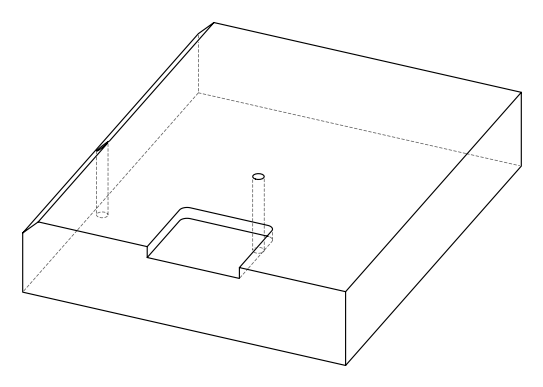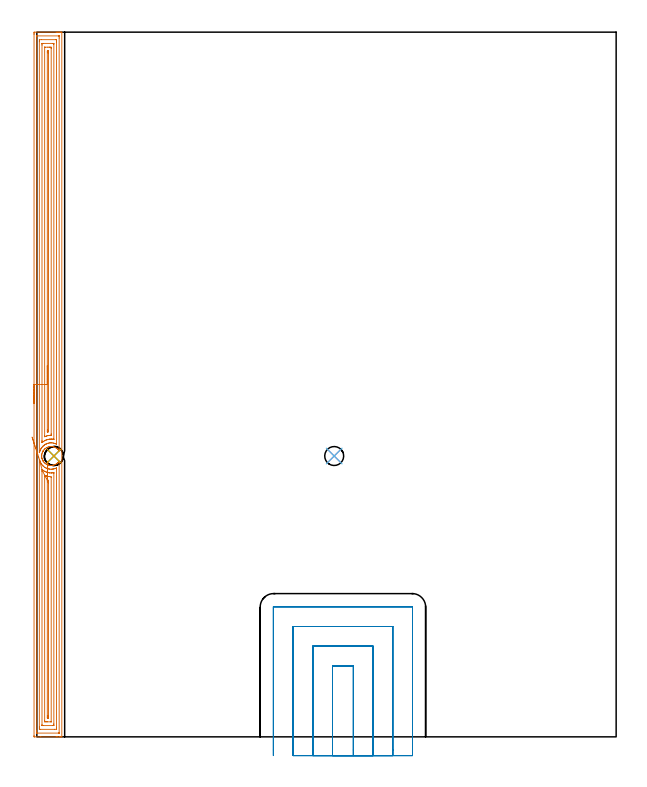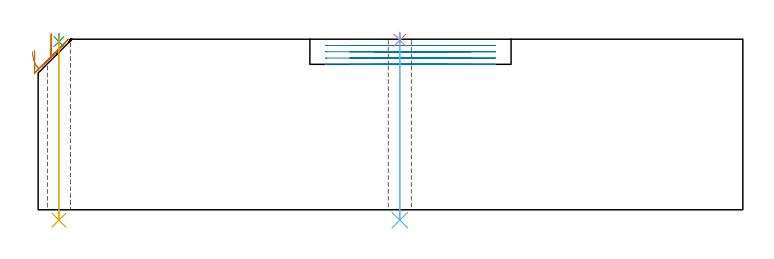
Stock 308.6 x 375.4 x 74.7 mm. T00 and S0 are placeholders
(PLAN: 6 operations, 3 tool changes, 26.6 min)
(1 AREA_MILL | FG_CHAMFER_SURFACE | UGT0205_001 | 18.19 min | 41105 mm3)
(2 MILL_SLOT | SLOT_PARTIAL_RECTANGULAR | UGT0201_103 | Follow Part, ap 3.5, ae 75% | 7.68 min | 73718 mm3)
(3 SPOT_DRILL | STEP1HOLE | NXT0321_9005460120000 | 0.03 min | 0 mm3)
(4 SPOT_DRILL_1 | STEP1HOLE_1 | NXT0321_9005460120000 | 0.03 min | 10 mm3)
(5 DRILL_THROUGH_HOLE_INTO_CENTER | STEP1HOLE | UGT0301_214 | 0.32 min | 5496 mm3)
(6 DRILL_THROUGH_HOLE_INTO_CENTER_1 | STEP1HOLE_1 | UGT0301_214 | 0.33 min | 5964 mm3)
(TOOL UGT0205_001 | Chamfer Mill 20 x 3 x 45 deg. | D20 FL50 Z2)
(TOOL UGT0201_103 | End Mill 14 mm | D14 FL19 Z2)
(TOOL NXT0321_9005460120000 | NC Spot Drill, 142deg, 12mm, Carbide, Uncoated | D12 PA142 FL30 Z2)
(TOOL UGT0301_214 | Twist Drill 10.1 mm | D10.1 PA118 FL82 Z2)
(OP 1 AREA_MILL)
G17 G21 G94 G90
T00 M6
G54
G17 G0 G90 X-1.5 Y177.7 S1061 M3
G43 Z84.7 H0
Z69.9
G94 G1 Y177.738 Z69.028 F250.
Y177.852 Z68.163
Y178.041 Z67.312
Y178.303 Z66.48
Y178.637 Z65.674
Y179.04 Z64.9
Y179.508 Z64.164
Y180.04 Z63.472
Y180.629 Z62.829
Y181.272 Z62.24
Y181.964 Z61.708
Y182.7 Z61.24
Y183.474 Z60.837
Y184.28 Z60.503
Y185.112 Z60.241
Y185.964 Z60.052
Y186.828 Z59.938
Y187.7 Z59.9
Y374.287
X-1.499 Y374.787 Z59.901
X-1.496 Y375.176 Z59.902
X-1.492 Y375.39 Z59.905
X-1.114 Y375.4 Z60.283
X10.284 Z71.678
X10.833 Z72.23
X11.161 Z72.557
X11.71 Z73.106
X12.037 Z73.432
X12.693 Z74.092
X13.012 Z74.411
X13.158 Y375.397 Z74.55
X13.298 Y375.39 Z74.689
X13.3 Y375.233 Z74.7
Y0.167
X13.298 Y0.01 Z74.689
X13.158 Y0.003 Z74.55
X13.012 Y0. Z74.411
X12.693 Z74.092
X12.037 Z73.432
X10.833 Z72.23
X10.284 Z71.678
X2.092 Z63.489
X-1.114 Z60.283
X-1.392 Y0.003 Z60.005
X-1.492 Y0.01 Z59.905
X-1.499 Y0.112 Z59.899
X-1.5 Y0.613 Z59.9
Y187.7
X-0.086 Z61.314
X-0.085 Y373.001 Z61.315
X-0.081 Y373.369 Z61.319
X-0.08 Y373.384 Z61.32
X-0.057 Y373.39 Z61.343
X0.012 Y373.396 Z61.412
X0.117 Y373.399 Z61.517
X11.646 Y373.4 Z73.046
X11.82 Y373.398 Z73.22
X11.85 Y373.395 Z73.25
X11.877 Y373.391 Z73.277
X11.879 Y373.352 Z73.279
X11.884 Y373.156 Z73.284
X11.885 Y373.001 Z73.285
X11.886 Y372.262 Z73.286
X11.885 Y152.426 Z73.285
X11.879 Y152.27 Z73.279
X11.777 Y152.426 Z73.177
X11.766 Y152.444 Z73.166
X11.597 Y152.677 Z72.997
X11.416 Y152.9 Z72.816
X11.209 Y153.124 Z72.609
X10.993 Y153.336 Z72.393
X10.762 Y153.53 Z72.162
X10.524 Y153.708 Z71.924
X10.086 Y153.983 Z71.486
X9.631 Y154.22 Z71.031
X9.18 Y154.385 Z70.58
X8.739 Y154.508 Z70.139
X8.294 Y154.59 Z69.694
X7.846 Y154.632 Z69.246
X7.4 Y154.634 Z68.8
X6.954 Y154.598 Z68.354
X6.505 Y154.518 Z67.905
X6.061 Y154.399 Z67.461
X5.589 Y154.229 Z66.989
X5.169 Y154.016 Z66.569
X4.712 Y153.728 Z66.112
X4.276 Y153.397 Z65.676
X4.206 Y153.336 Z65.606
X3.995 Y153.128 Z65.395
X3.797 Y152.907 Z65.197
X3.431 Y152.444 Z64.831
X3.384 Y152.374 Z64.784
X3.36 Y152.333 Z64.76
X3.304 Y152.231 Z64.701
X3.27 Y152.168 Z64.663
X3.163 Y151.979 Z64.554
X3.156 Y151.969 Z64.549
X3.152 Y151.961 Z64.546
X3.138 Y151.931 Z64.531
X3.126 Y151.904 Z64.516
X2.963 Y151.569 Z64.36
X2.954 Y151.551 Z64.352
X2.909 Y151.429 Z64.307
X2.794 Y151.109 Z64.189
X2.674 Y150.658 Z64.071
X2.598 Y150.214 Z63.993
X2.589 Y150.065 Z63.979
X2.569 Y149.798 Z63.959
X2.567 Y149.766 Z63.957
Y149.713
X2.57 Y149.6 Z63.954
X2.568 Y149.319 Z63.964
X2.614 Y148.873 Z64.012
X2.701 Y148.424 Z64.098
X2.706 Y148.407 Z64.103
X2.828 Y147.981 Z64.227
X2.977 Y147.602 Z64.377
X3.008 Y147.529 Z64.404
X3.012 Y147.521 Z64.408
X3.031 Y147.481 Z64.429
X3.088 Y147.366 Z64.485
X3.144 Y147.264 Z64.53
X3.167 Y147.213 Z64.557
X3.225 Y147.088 Z64.623
X3.236 Y147.068 Z64.635
X3.302 Y146.955 Z64.701
X3.384 Y146.827 Z64.783
X3.507 Y146.659 Z64.907
X3.622 Y146.505 Z65.022
X3.875 Y146.196 Z65.275
X4.071 Y145.995 Z65.471
X4.276 Y145.807 Z65.676
X4.607 Y145.544 Z66.007
X4.952 Y145.303 Z66.352
X5.169 Y145.174 Z66.569
X5.611 Y144.972 Z67.011
X6.061 Y144.801 Z67.461
X6.505 Y144.682 Z67.905
X6.954 Y144.602 Z68.354
X7.4 Y144.566 Z68.8
X7.846 Y144.568 Z69.246
X8.294 Y144.61 Z69.694
X8.739 Y144.692 Z70.139
X9.189 Y144.818 Z70.589
X9.631 Y144.987 Z71.031
X9.944 Y145.135 Z71.344
X10.248 Y145.303 Z71.648
X10.524 Y145.493 Z71.924
X10.937 Y145.827 Z72.337
X11.326 Y146.196 Z72.726
X11.416 Y146.299 Z72.816
X11.709 Y146.684 Z73.109
X11.88 Y146.931 Z73.28
X11.882 Y146.886 Z73.282
X11.886 Y146.41 Z73.286
Y146.329
X11.885 Y2.399 Z73.285
X11.881 Y2.031 Z73.281
X11.879 Y2.016 Z73.279
X11.857 Y2.01 Z73.257
X11.788 Y2.004 Z73.188
X11.683 Y2.001 Z73.083
X0.155 Y2. Z61.555
X-0.02 Y2.002 Z61.38
X-0.05 Y2.005 Z61.35
X-0.077 Y2.009 Z61.323
X-0.079 Y2.048 Z61.321
X-0.085 Y2.244 Z61.316
Y2.399 Z61.315
X-0.086 Y3.138 Z61.314
Y187.7
X1.328 Z62.728
X1.329 Y370.322 Z62.729
Y370.512
X1.335 Y371.215 Z62.735
X1.341 Y371.393 Z62.741
X2.393 Y371.4 Z63.793
X10.103 Y371.399 Z71.503
X10.284 Y371.395 Z71.684
X10.459 Y371.39 Z71.859
X10.465 Y371.215 Z71.865
X10.469 Y371.026 Z71.869
X10.471 Y370.322 Z71.871
Y370.13
Y155.998
X10.47 Y155.951 Z71.87
X10.468 Y155.929 Z71.868
X10.467 Y155.927 Z71.867
X10.458 Y155.928 Z71.858
X10.31 Y155.998 Z71.71
X10.258 Y156.025 Z71.658
X9.932 Y156.166 Z71.332
X9.718 Y156.244 Z71.118
X9.407 Y156.35 Z70.807
X8.935 Y156.478 Z70.335
X8.53 Y156.554 Z69.93
X7.919 Y156.62 Z69.319
X7.654 Y156.623 Z69.054
X7.342 Z68.742
X7.059 Y156.603 Z68.459
X6.777 Y156.572 Z68.177
X6.297 Y156.486 Z67.697
X5.9 Y156.381 Z67.3
X5.612 Y156.291 Z67.012
X5.023 Y156.061 Z66.423
X4.98 Y156.042 Z66.38
X4.891 Y155.998 Z66.291
X4.418 Y155.721 Z65.818
X4.146 Y155.55 Z65.546
X3.892 Y155.364 Z65.292
X3.552 Y155.105 Z64.952
X3.402 Y154.97 Z64.802
X3.27 Y154.839 Z64.67
X2.969 Y154.518 Z64.369
X2.714 Y154.212 Z64.114
X2.573 Y154.029 Z63.973
X2.393 Y153.789 Z63.793
X2.217 Y153.498 Z63.617
X2.115 Y153.319 Z63.515
X1.908 Y152.919 Z63.308
X1.686 Y152.426 Z63.086
X1.657 Y152.354 Z63.057
X1.637 Y152.303 Z63.037
X1.516 Y151.958 Z62.916
X1.372 Y151.459 Z62.772
X1.346 Y151.375 Z62.746
X1.334 Y151.482 Z62.734
X1.33 Y151.533 Z62.73
X1.329 Y151.573 Z62.729
Y151.724
X1.328 Y187.7 Z62.728
X2.743 Z64.143
Y368.536
X2.744 Y369.071 Z64.144
X2.746 Y369.251 Z64.146
X2.749 Y369.385 Z64.149
X2.846 Y369.39 Z64.246
X3.27 Y369.399 Z64.67
X3.298 Y369.4 Z64.698
X8.559 Z69.959
X8.952 Y369.392 Z70.352
X9.045 Y369.39 Z70.445
X9.05 Y369.33 Z70.45
X9.053 Y369.263 Z70.453
X9.057 Y368.893 Z70.457
Y158.677
X9.055 Y158.543 Z70.455
X9.053 Y158.511 Z70.453
X9.052 Y158.502 Z70.452
X9.02 Y158.5 Z70.42
X8.828 Y158.528 Z70.228
X8.651 Y158.554 Z70.051
X8.53 Y158.566 Z69.93
X8.123 Y158.603 Z69.523
X7.699 Y158.631 Z69.099
X7.654 Z69.054
X7.24 Y158.618 Z68.64
X6.861 Y158.592 Z68.261
X6.777 Y158.58 Z68.177
X6.105 Y158.468 Z67.505
X5.9 Y158.416 Z67.3
X5.415 Y158.278 Z66.815
X5.023 Y158.135 Z66.423
X4.773 Y158.039 Z66.173
X4.629 Y157.977 Z66.029
X4.239 Y157.784 Z65.639
X4.179 Y157.751 Z65.579
X4.146 Y157.731 Z65.546
X3.631 Y157.416 Z65.031
X3.27 Y157.162 Z64.67
X3.114 Y157.049 Z64.514
X2.796 Y156.809 Z64.196
X2.757 Y156.781 Z64.157
X2.75 Y156.808 Z64.15
X2.747 Y156.891 Z64.147
X2.744 Y157.058 Z64.144
X2.743 Y157.428 Z64.143
Y157.784
Y187.7
X4.157 Z65.557
Y367.301
X4.158 Y367.356 Z65.558
X4.161 Y367.382 Z65.561
X4.163 Y367.388 Z65.563
X4.173 Y367.391 Z65.573
X4.386 Y367.398 Z65.786
X5.9 Y367.4 Z67.3
X6.777 Z68.177
X7.016 Y367.399 Z68.416
X7.513 Y367.393 Z68.913
X7.628 Y367.39 Z69.028
X7.636 Y367.192 Z69.036
X7.643 Y366.76 Z69.043
Y366.75
Y161.367
X7.641 Y160.915 Z69.041
X7.638 Y160.695 Z69.038
X7.636 Y160.648 Z69.036
X7.588 Y160.642 Z68.988
X7.487 Y160.632 Z68.887
X7.137 Y160.613 Z68.537
X6.777 Y160.586 Z68.177
X6.667 Y160.575 Z68.067
X5.937 Y160.463 Z67.337
X5.906 Y160.457 Z67.306
X5.9 Y160.456 Z67.3
X5.22 Y160.263 Z66.62
X5.023 Y160.2 Z66.423
X4.567 Y160.034 Z65.967
X4.256 Y159.918 Z65.656
X4.191 Y159.895 Z65.591
X4.166 Y159.887 Z65.566
X4.164 Y159.923 Z65.564
X4.161 Y160.028 Z65.561
X4.157 Y160.452 Z65.557
Y187.7
X5.571 Z66.971
X5.572 Y364.405 Z66.972
X5.575 Y364.963 Z66.975
X5.578 Y365.292 Z66.978
X5.585 Y365.39 Z66.985
X5.686 Y365.393 Z67.086
X5.9 Y365.397 Z67.3
X6.043 Y365.396 Z67.443
X6.157 Y365.39 Z67.557
X6.222 Y365.385 Z67.622
X6.224 Y365.298 Z67.624
X6.227 Y364.963 Z67.627
X6.229 Y364.629 Z67.629
Y364.07
Y162.807
X6.228 Y162.695 Z67.628
X6.225 Y162.606 Z67.625
X6.222 Y162.549 Z67.622
X6.218 Y162.531 Z67.618
X6.204 Y162.528 Z67.604
X5.9 Y162.472 Z67.3
X5.713 Y162.44 Z67.113
X5.578 Y162.42 Z66.978
X5.575 Y162.482 Z66.975
X5.573 Y162.582 Z66.973
X5.571 Y163.142 Z66.971
Y163.477
Y187.7
Y188.572 Z67.009
Y189.436 Z67.123
Y190.288 Z67.312
Y191.12 Z67.574
Y191.926 Z67.908
Y192.7 Z68.311
Y193.436 Z68.78
Y194.128 Z69.311
Y194.771 Z69.9
Y195.36 Z70.543
Y195.892 Z71.235
Y196.36 Z71.971
Y196.763 Z72.745
Y197.097 Z73.551
Y197.359 Z74.383
Y197.548 Z75.235
Y197.662 Z76.099
Y197.7 Z76.971
G0 X-2.556 Y159.683 Z69.316
G1 X-2.465 Y159.403 Z68.495
X-2.351 Y159.055 Z67.703
X-2.216 Y158.644 Z66.945
X-2.062 Y158.171 Z66.229
X-1.888 Y157.64 Z65.558
X-1.697 Y157.056 Z64.939
X-1.49 Y156.423 Z64.376
X-1.268 Y155.746 Z63.872
X-1.034 Y155.03 Z63.433
X-0.789 Y154.28 Z63.061
X-0.534 Y153.502 Z62.76
X-0.273 Y152.702 Z62.53
X-0.006 Y151.886 Z62.375
X0.264 Y151.06 Z62.296
X0.536 Y150.231 Z62.292
X0.806 Y149.405 Z62.365
X1.073 Y148.587 Z62.513
X1.335 Y147.786 Z62.735
X1.516 Y147.233 Z62.916
X1.573 Y147.068 Z62.973
X1.605 Y146.977 Z63.005
X1.81 Y146.48 Z63.21
X1.958 Y146.175 Z63.358
X2.105 Y145.882 Z63.505
X2.393 Y145.413 Z63.793
X2.486 Y145.282 Z63.886
X2.797 Y144.871 Z64.197
X3.232 Y144.389 Z64.632
X3.27 Y144.352 Z64.67
X3.607 Y144.045 Z65.007
X4.146 Y143.646 Z65.546
X4.359 Y143.496 Z65.759
X4.784 Y143.259 Z66.184
X5.023 Y143.149 Z66.423
X5.595 Y142.914 Z66.995
X5.9 Y142.819 Z67.3
X6.289 Y142.716 Z67.689
X6.759 Y142.621 Z68.159
X6.777 Y142.619 Z68.177
X6.903 Y142.603 Z68.303
X7.654 Y142.57 Z69.054
X7.687 Y142.569 Z69.087
X8.266 Y142.603 Z69.666
X8.501 Y142.633 Z69.901
X8.53 Y142.638 Z69.93
X8.916 Y142.718 Z70.316
X9.218 Y142.795 Z70.618
X9.407 Y142.851 Z70.807
X9.876 Y143.019 Z71.276
X10.463 Y143.266 Z71.863
X10.465 Y143.176 Z71.865
X10.47 Y142.794 Z71.87
X10.471 Y142.603 Z71.871
Y142.412
Y5.078
X10.47 Y4.888 Z71.87
X10.464 Y4.185 Z71.864
X10.459 Y4.007 Z71.859
X9.407 Y4. Z70.807
X1.697 Y4.001 Z63.097
X1.516 Y4.005 Z62.916
X1.341 Y4.01 Z62.741
X1.335 Y4.185 Z62.735
X1.331 Y4.374 Z62.731
X1.329 Y5.078 Z62.729
X1.328 Y5.27 Z62.728
X1.329 Y147.258 Z62.729
X1.335 Y147.786 Z62.735
X2.749 Y142.409 Z64.149
X3.27 Y142.035 Z64.67
X3.725 Y141.71 Z65.125
X4.146 Y141.465 Z65.546
X4.321 Y141.369 Z65.721
X4.624 Y141.223 Z66.024
X5.023 Y141.065 Z66.423
X5.195 Y140.999 Z66.595
X5.74 Y140.817 Z67.14
X5.9 Y140.775 Z67.3
X5.954 Y140.761 Z67.354
X6.777 Y140.621 Z68.177
X6.986 Y140.604 Z68.386
X7.654 Y140.577 Z69.054
X7.881 Y140.585 Z69.281
X8.53 Y140.637 Z69.93
X8.69 Y140.655 Z70.09
X8.937 Y140.691 Z70.337
X9.017 Y140.7 Z70.417
X9.051 Y140.703 Z70.451
X9.053 Y140.669 Z70.453
X9.055 Y140.585 Z70.455
X9.057 Y140.28 Z70.457
Y6.864
X9.056 Y6.329 Z70.456
X9.053 Y6.149 Z70.453
X9.05 Y6.015 Z70.45
X8.954 Y6.01 Z70.354
X8.53 Y6.001 Z69.93
X8.502 Y6. Z69.902
X3.241 Z64.641
X2.848 Y6.007 Z64.248
X2.755 Y6.01 Z64.155
X2.75 Y6.07 Z64.15
X2.747 Y6.137 Z64.147
X2.743 Y6.507 Z64.143
Y141.353
X2.744 Y141.71 Z64.144
X2.747 Y142.242 Z64.147
X2.749 Y142.409 Z64.149
X4.163 Y139.317 Z65.563
X4.215 Y139.299 Z65.615
X4.338 Y139.254 Z65.738
X4.456 Y139.209 Z65.856
X4.91 Y139.031 Z66.31
X5.023 Y138.994 Z66.423
X5.075 Y138.978 Z66.475
X5.562 Y138.839 Z66.962
X5.9 Y138.763 Z67.3
X6.225 Y138.7 Z67.625
X6.777 Y138.619 Z68.177
X7.629 Y138.557 Z69.029
X7.643 Y138.149 Z69.043
Y138.138
Y8.099
X7.642 Y8.044 Z69.042
X7.639 Y8.018 Z69.039
X7.637 Y8.012 Z69.037
X7.627 Y8.009 Z69.027
X7.414 Y8.002 Z68.814
X5.662 Y8. Z67.062
X5.023 Z66.423
X4.784 Y8.001 Z66.184
X4.287 Y8.007 Z65.687
X4.172 Y8.01 Z65.572
X4.164 Y8.208 Z65.564
X4.157 Y8.64 Z65.557
Y8.65
Y139.02
X4.159 Y139.248 Z65.559
X4.163 Y139.317 Z65.563
X5.578 Y136.787 Z66.978
X5.692 Y136.769 Z67.092
X5.9 Y136.732 Z67.3
X6.217 Y136.673 Z67.617
X6.223 Y136.352 Z67.623
X6.227 Y136.019 Z67.627
X6.229 Y135.459 Z67.629
Y135.124
X6.228 Y10.995 Z67.628
X6.225 Y10.437 Z67.625
X6.222 Y10.108 Z67.622
X6.215 Y10.01 Z67.615
X6.114 Y10.007 Z67.514
X5.9 Y10.003 Z67.3
X5.757 Y10.004 Z67.157
X5.643 Y10.01 Z67.043
X5.578 Y10.015 Z66.978
X5.576 Y10.102 Z66.976
X5.573 Y10.437 Z66.973
X5.571 Y10.771 Z66.971
Y11.33
Y135.793
X5.573 Y136.352 Z66.973
X5.575 Y136.682 Z66.975
X5.578 Y136.787 Z66.978
X5.6 Y137.657 Z67.038
X5.622 Y138.518 Z67.174
X5.643 Y139.365 Z67.384
X5.664 Y140.19 Z67.667
X5.684 Y140.987 Z68.021
X5.703 Y141.75 Z68.443
X5.721 Y142.473 Z68.931
X5.739 Y143.152 Z69.479
X5.754 Y143.78 Z70.084
X5.769 Y144.352 Z70.742
X5.782 Y144.866 Z71.447
X5.793 Y145.316 Z72.195
X5.803 Y145.699 Z72.979
X5.811 Y146.012 Z73.793
X5.817 Y146.253 Z74.631
X5.821 Y146.42 Z75.487
X5.823 Y146.512 Z76.355
X5.824 Y146.528 Z77.227
G0 Z84.7
M5
M2
(OP 2 MILL_SLOT)
G17 G21 G94 G90
T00 M6
G54
G17 G0 G90 X168.6 Y-10. S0 M3
G43 Z84.7 H0
Z71.95
G94 G1 Y-7. F250.
Y37.8 F500.
X157.5
Y-7.
Y-10. F250.
X179.1
Y-7.
Y48.3 F500.
X147.
Y-7.
Y-10. F250.
X189.6
Y-7.
Y58.8 F500.
X136.5
Y-7.
Y-10. F250.
X200.1
Y-7.
Y69.2 F500.
X200.095 Y69.255
X200.055 Y69.295
X200. Y69.3
X126.1
X126.045 Y69.295
X126.005 Y69.255
X126. Y69.2
Y-7.
Y-10. F250.
G0 X168.6 Z69.2
G1 Y-7.
Y37.8 F500.
X157.5
Y-7.
Y-10. F250.
X179.1
Y-7.
Y48.3 F500.
X147.
Y-7.
Y-10. F250.
X189.6
Y-7.
Y58.8 F500.
X136.5
Y-7.
Y-10. F250.
X200.1
Y-7.
Y69.2 F500.
X200.095 Y69.255
X200.055 Y69.295
X200. Y69.3
X126.1
X126.045 Y69.295
X126.005 Y69.255
X126. Y69.2
Y-7.
Y-10. F250.
G0 X168.6 Z66.45
G1 Y-7.
Y37.8 F500.
X157.5
Y-7.
Y-10. F250.
X179.1
Y-7.
Y48.3 F500.
X147.
Y-7.
Y-10. F250.
X189.6
Y-7.
Y58.8 F500.
X136.5
Y-7.
Y-10. F250.
X200.1
Y-7.
Y69.2 F500.
X200.095 Y69.255
X200.055 Y69.295
X200. Y69.3
X126.1
X126.045 Y69.295
X126.005 Y69.255
X126. Y69.2
Y-7.
Y-10. F250.
G0 X168.6 Z63.7
G1 Y-7.
Y37.8 F500.
X157.5
Y-7.
Y-10. F250.
X179.1
Y-7.
Y48.3 F500.
X147.
Y-7.
Y-10. F250.
X189.6
Y-7.
Y58.8 F500.
X136.5
Y-7.
Y-10. F250.
X200.1
Y-7.
Y69.2 F500.
X200.095 Y69.255
X200.055 Y69.295
X200. Y69.3
X126.1
X126.045 Y69.295
X126.005 Y69.255
X126. Y69.2
Y-7.
Y-10. F250.
G0 Z84.7
M5
M2
(OP 3 SPOT_DRILL)
G17 G21 G94 G90
T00 M6
G54
G17 G0 G90 X9.1 Y149.6 S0 M3
G43 Z84.7 H0
G94 G81 G98 Z73.615 F250. R77.05
G80
M5
M2
(OP 4 SPOT_DRILL_1)
G17 G21 G94 G90
T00 M6
G54
G17 G0 G90 X158.4 Y149.6 S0 M3
G43 Z84.7 H0
G94 G81 G98 Z74.265 F250. R77.7
G80
M5
M2
(OP 5 DRILL_THROUGH_HOLE_INTO_CENTER)
G17 G21 G94 G90
T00 M6
G54
G17 G0 G90 X9.1 Y149.6 S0 M3
G43 Z84.7 H0
G94 G73 G98 Z-4.534 F250. Q9.823 R76.05
G80
M5
M2
(OP 6 DRILL_THROUGH_HOLE_INTO_CENTER_1)
G17 G21 G94 G90
T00 M6
G54
G17 G0 G90 X158.4 Y149.6 S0 M3
G43 Z84.7 H0
G94 G73 G98 Z-4.534 F250. Q9.904 R76.7
G80
M5
M2
